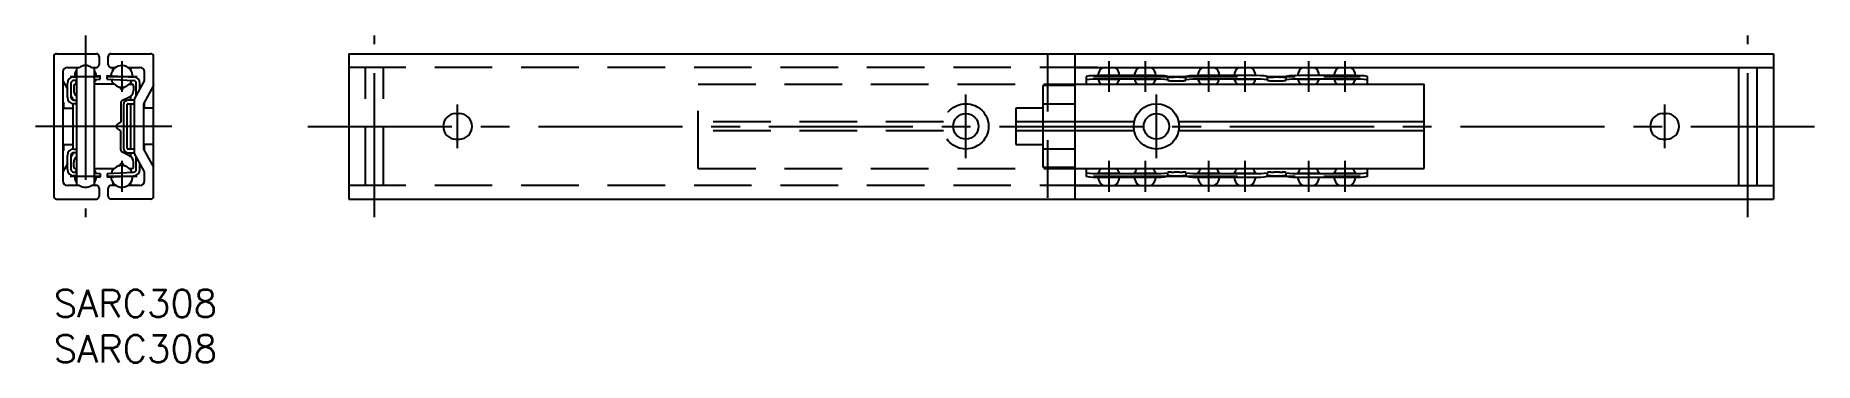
# Model space of a CAD drawing. Extents: x -2 to 194, y -8 to 28.
import ezdxf

# ---------------------------------------------------------------- set-up
doc = ezdxf.new("R2010")
doc.units = 0
doc.header["$LTSCALE"] = 0.5
doc.linetypes.add('CENTER', pattern=[50.8, 31.75, -6.35, 6.35, -6.35])
doc.linetypes.add('DASHED', pattern=[19.05, 12.7, -6.35])
for name, color, linetype in [('MSM_CENTER', 1, 'CENTER'), ('MSM_CONTINUOUS', 7, 'CONTINUOUS'), ('MSM_DASHED', 4, 'DASHED'), ('MSM_PART_NUMBER', 7, 'CONTINUOUS')]:
    doc.layers.add(name, color=color, linetype=linetype)
doc.styles.get("Standard").update_dxf_attribs({"font": 'txt.shx', "height": 3, "bigfont": 'bigfont.shx'})

# ---------------------------------------------------------------- blocks, each defined once
blk = doc.blocks.new('*U23')
at = {"layer": 'MSM_PART_NUMBER'}
blk.add_text('SARC308', height=3, dxfattribs=at).set_placement((0, -3))
blk = doc.blocks.new('*U24')
at = {"layer": 'MSM_PART_NUMBER'}
blk.add_text('SARC308', height=3, dxfattribs=at).set_placement((0, -8))

msp = doc.modelspace()

# ---------------------------------------------------------------- linework, layer by layer
at = {"layer": 'MSM_CENTER'}
for p, q in [((3.5, 28), (3.5, 8)), ((35.35, 8), (35.35, 28)), ((186.65, 8), (186.65, 28)), ((7.5, 25.2), (7.5, 21.8)), ((116.25, 25.2), (116.25, 21.8)), ((120.25, 25.2), (120.25, 21.8)), ((127.25, 25.2), (127.25, 21.8)), ((131.25, 25.2), (131.25, 21.8)), ((138.25, 25.2), (138.25, 21.8)), ((142.25, 25.2), (142.25, 21.8)), ((1.8, 23.5), (5.2, 23.5)), ((5.8, 23.5), (9.2, 23.5)), ((114.55, 23.5), (143.95, 23.5)), ((44.5, 15.6), (44.5, 20.4)), ((100.5, 14.5), (100.5, 21.5)), ((121.5, 14.5), (121.5, 21.5)), ((177.5, 15.6), (177.5, 20.4)), ((13, 18), (-2, 18)), ((28, 18), (194, 18)), ((7.5, 14.2), (7.5, 10.8)), ((116.25, 14.2), (116.25, 10.8)), ((120.25, 14.2), (120.25, 10.8)), ((127.25, 14.2), (127.25, 10.8)), ((131.25, 14.2), (131.25, 10.8)), ((138.25, 14.2), (138.25, 10.8)), ((142.25, 14.2), (142.25, 10.8)), ((1.8, 12.5), (5.2, 12.5)), ((5.8, 12.5), (9.2, 12.5)), ((114.55, 12.5), (143.95, 12.5))]:
    msp.add_line(p, q, dxfattribs=at)
at = {"layer": 'MSM_CONTINUOUS'}
for p, q in [((0, 25.7), (0, 10.3)), ((0.3, 26), (4.7, 26)), ((5, 25.7), (5, 24.8)), ((6, 24.8), (6, 25.7)), ((6.3, 26), (10.7, 26)), ((11, 10.3), (11, 25.7)), ((32.5, 26), (189.5, 26)), ((32.5, 26), (32.5, 10)), ((112.5, 26), (112.5, 10)), ((189.5, 26), (189.5, 10)), ((1, 24), (1, 12)), ((1.5, 24.5), (2.84, 24.5)), ((2.5, 24.5), (2.5, 11.5)), ((4.16, 24.5), (4.7, 24.5)), ((4.5, 11.5), (4.5, 24.5)), ((4.5, 23.56), (5.1, 23.59)), ((5.12, 23.19), (5.1, 23.59)), ((5.88, 23.19), (5.9, 23.59)), ((5.9, 23.59), (8.84, 23.43)), ((6.3, 24.5), (6.84, 24.5)), ((6.5, 24.16), (6.5, 24.5)), ((8.16, 24.5), (9.5, 24.5)), ((8.5, 24.16), (8.5, 24.5)), ((10, 23), (10, 24)), ((112.5, 24.5), (189.5, 24.5)), ((121.25, 23.59), (115.25, 23.59)), ((132.25, 23.59), (126.25, 23.59)), ((143.25, 23.59), (137.25, 23.59)), ((185.65, 24.5), (185.65, 11.5)), ((187.65, 24.5), (187.65, 11.5)), ((1, 23), (1.5, 22.09)), ((1.5, 21.2), (1.5, 22.74)), ((1.9, 22.74), (1.9, 21.2)), ((2.16, 23.43), (2.5, 23.45)), ((2.5, 23.05), (2.18, 23.04)), ((2.2, 22.45), (2.2, 21.95)), ((2.5, 22.65), (2.4, 22.65)), ((4.5, 23.16), (5.12, 23.19)), ((6.65, 22.65), (4.5, 22.65)), ((5.88, 23.19), (8.82, 23.04)), ((6.5, 22.84), (6.5, 22.65)), ((8.35, 22.65), (8.6, 22.65)), ((8.5, 22.65), (8.5, 22.84)), ((8.8, 22.45), (8.8, 21.95)), ((8.9, 21), (10, 23)), ((9.1, 21.36), (9.1, 22.74)), ((9.5, 22.09), (9.5, 22.74)), ((11, 22.5), (9.9, 20.5)), ((112.5, 22.5), (109, 22.5)), ((109, 22.5), (109, 13.5)), ((112.5, 22.65), (151, 22.65)), ((113.75, 23.51), (113.75, 22.65)), ((121.25, 23.19), (115.25, 23.19)), ((122.75, 23.07), (122.75, 23.51)), ((124.05, 23.43), (123.45, 23.43)), ((123.45, 23.03), (124.05, 23.03)), ((124.75, 23.07), (124.75, 23.51)), ((132.25, 23.19), (126.25, 23.19)), ((133.75, 23.07), (133.75, 23.51)), ((135.05, 23.43), (134.45, 23.43)), ((134.45, 23.03), (135.05, 23.03)), ((135.75, 23.51), (135.75, 23.07)), ((143.25, 23.19), (137.25, 23.19)), ((144.75, 22.65), (144.75, 23.51)), ((151, 13.35), (151, 22.65)), ((1, 20.68), (1.1, 20.5)), ((1, 20), (2.1, 20)), ((1.1, 20), (1.1, 20.5)), ((1.9, 21.36), (2.1, 21)), ((2.1, 21), (2.1, 20.92)), ((2.1, 20.51), (2.1, 15.49)), ((2.2, 20.9), (2.5, 20.9)), ((2.5, 20.5), (2.2, 20.5)), ((7.4, 20.58), (7.4, 18.5)), ((8.35, 21.23), (7.57, 20.85)), ((7.7, 20.4), (7.7, 15.6)), ((8.1, 15.6), (8.1, 20.4)), ((8.8, 20.9), (8.2, 20.9)), ((8.2, 20.5), (8.8, 20.5)), ((8.5, 20.9), (8.5, 21.32)), ((8.5, 15.5), (8.5, 20.5)), ((8.9, 20.51), (8.8, 20.5)), ((8.9, 15), (8.9, 21)), ((9.9, 20.5), (9.9, 15.5)), ((11, 20), (9.9, 20)), ((10, 20), (10, 20.68)), ((106, 20), (106, 16)), ((109, 20), (106, 20)), ((109, 20.5), (112.5, 20.5)), ((7.4, 18.5), (7.01, 18.25)), ((7.4, 17.5), (7.01, 17.75)), ((44.3, 19.4), (44.7, 19.4)), ((119.05, 18.5), (112.5, 18.5)), ((151, 18.5), (123.95, 18.5)), ((177.3, 19.4), (177.7, 19.4)), ((1, 16), (2.1, 16)), ((1.1, 15.5), (1.1, 16)), ((7.4, 15.42), (7.4, 17.5)), ((11, 16), (9.9, 16)), ((10, 15.32), (10, 16)), ((44.3, 16.6), (44.7, 16.6)), ((106, 16), (109, 16)), ((119.05, 17.5), (112.5, 17.5)), ((151, 17.5), (123.95, 17.5)), ((177.3, 16.6), (177.7, 16.6)), ((1.1, 15.5), (1, 15.32)), ((1.5, 13.91), (1, 13)), ((1.5, 13.26), (1.5, 14.8)), ((2.1, 15), (1.9, 14.64)), ((1.9, 14.8), (1.9, 13.26)), ((2.1, 15.08), (2.1, 15)), ((2.2, 15.5), (2.5, 15.5)), ((2.5, 15.1), (2.2, 15.1)), ((2.2, 13.55), (2.2, 14.05)), ((8.35, 14.77), (7.57, 15.15)), ((8.8, 15.5), (8.2, 15.5)), ((8.2, 15.1), (8.8, 15.1)), ((8.5, 14.68), (8.5, 15.1)), ((8.8, 15.5), (8.9, 15.49)), ((8.8, 13.55), (8.8, 14.05)), ((10, 13), (8.9, 15)), ((9.1, 13.26), (9.1, 14.64)), ((9.5, 13.26), (9.5, 13.91)), ((9.9, 15.5), (11, 13.5)), ((112.5, 15.5), (109, 15.5)), ((2.5, 12.55), (2.16, 12.57)), ((2.18, 12.96), (2.5, 12.95)), ((2.4, 13.35), (2.5, 13.35)), ((4.5, 13.35), (6.65, 13.35)), ((4.5, 12.84), (5.12, 12.81)), ((4.5, 12.44), (5.1, 12.41)), ((5.12, 12.81), (5.1, 12.41)), ((5.88, 12.81), (8.82, 12.96)), ((5.88, 12.81), (5.9, 12.41)), ((5.9, 12.41), (8.84, 12.57)), ((6.5, 13.35), (6.5, 13.16)), ((6.5, 11.84), (6.5, 11.5)), ((8.35, 13.35), (8.6, 13.35)), ((8.5, 13.16), (8.5, 13.35)), ((8.5, 11.5), (8.5, 11.84)), ((10, 12), (10, 13)), ((109, 13.5), (112.5, 13.5)), ((112.5, 13.35), (151, 13.35)), ((113.75, 13.35), (113.75, 12.49)), ((115.25, 12.81), (121.25, 12.81)), ((115.25, 12.41), (121.25, 12.41)), ((122.75, 12.49), (122.75, 12.93)), ((124.05, 12.97), (123.45, 12.97)), ((123.45, 12.57), (124.05, 12.57)), ((124.75, 12.93), (124.75, 12.49)), ((126.25, 12.81), (132.25, 12.81)), ((126.25, 12.41), (132.25, 12.41)), ((133.75, 12.49), (133.75, 12.93)), ((135.05, 12.97), (134.45, 12.97)), ((134.45, 12.57), (135.05, 12.57)), ((135.75, 12.93), (135.75, 12.49)), ((137.25, 12.81), (143.25, 12.81)), ((137.25, 12.41), (143.25, 12.41)), ((144.75, 12.49), (144.75, 13.35)), ((0.3, 10), (4.7, 10)), ((2.84, 11.5), (1.5, 11.5)), ((4.7, 11.5), (4.16, 11.5)), ((5, 11.2), (5, 10.3)), ((6, 10.3), (6, 11.2)), ((6.84, 11.5), (6.3, 11.5)), ((10.7, 10), (6.3, 10)), ((9.5, 11.5), (8.16, 11.5)), ((32.5, 10), (189.5, 10)), ((112.5, 11.5), (189.5, 11.5))]:
    msp.add_line(p, q, dxfattribs=at)
for centre, radius in [((121.5, 18), 2.5), ((100.5, 18), 1.4), ((121.5, 18), 1.4)]:
    msp.add_circle(centre, radius, dxfattribs=at)
for centre, radius, start, end in [((0.3, 25.7), 0.3, 90, 180), ((4.7, 25.7), 0.3, 0, 90), ((6.3, 25.7), 0.3, 90, 180), ((10.7, 25.7), 0.3, 0, 90), ((1.5, 24), 0.5, 90, 180), ((3.5, 23.5), 1.2, 146.4427, 182.7704), ((3.5, 23.5), 1.2, 56.4426, 123.5574), ((3.5, 23.5), 1.2, 3.2296, 33.5573), ((4.7, 24.8), 0.3, 270, 0), ((6.3, 24.8), 0.3, 180, 270), ((7.5, 23.5), 1.2, 357.2296, 176.7704), ((9.5, 24), 0.5, 0, 90), ((114.88, 16.36), 7.23, 87.0366, 98.9552), ((116.25, 23.5), 1.2, 123.5573, 175.404), ((116.25, 23.5), 1.2, 4.2374, 56.4427), ((120.25, 23.5), 1.2, 123.5573, 175.7626), ((120.25, 23.5), 1.2, 4.596, 56.4427), ((121.62, 16.36), 7.23, 81.0448, 92.9634), ((125.88, 16.36), 7.23, 87.0366, 98.9552), ((127.25, 23.5), 1.2, 123.5573, 175.404), ((127.25, 23.5), 1.2, 4.2374, 56.4427), ((131.25, 23.5), 1.2, 123.5573, 175.7626), ((131.25, 23.5), 1.2, 4.596, 56.4427), ((132.62, 16.36), 7.23, 81.0448, 92.9634), ((136.88, 16.36), 7.23, 87.0366, 98.9552), ((138.25, 23.5), 1.2, 123.5573, 175.404), ((138.25, 23.5), 1.2, 4.2374, 56.4427), ((142.25, 23.5), 1.2, 123.5573, 175.7626), ((142.25, 23.5), 1.2, 4.596, 56.4427), ((143.62, 16.36), 7.23, 81.0448, 92.9634), ((2.2, 22.74), 0.7, 93, 180), ((2.2, 22.74), 0.3, 93, 180), ((2.4, 22.45), 0.2, 90, 180), ((3, 21.95), 0.8, 180, 231.3178), ((3.5, 23.5), 1.2, 202.2279, 213.5573), ((3.5, 23.5), 1.2, 326.4427, 343.7721), ((7.5, 23.5), 1.2, 196.2277, 337.7721), ((7.13, 22.15), 0.2, 22.0243, 74.6411), ((7.5, 22.3), 0.2, 202.0243, 337.9757), ((7.87, 22.15), 0.2, 105.3589, 157.9757), ((8, 21.95), 0.8, 296, 0), ((8.6, 22.45), 0.2, 0, 90), ((8.8, 22.74), 0.3, 0, 87), ((8.8, 22.74), 0.7, 0, 87), ((114.88, 15.97), 7.23, 87.0366, 98.9552), ((115.07, 23.1), 0.00613, 147.0986, 189.0635), ((115.08, 23.11), 0.0186, 216.9984, 252.6425), ((115.13, 22.96), 0.168, 98.142, 110.4744), ((115.08, 23.1), 0.0179, 106.4416, 138.6837), ((115.14, 23.29), 0.205, 250.7995, 265.0642), ((115.29, 22.08), 1.06, 95.2778, 99.9407), ((116.25, 23.5), 1.2, 198.332, 225), ((115.69, 17.84), 5.32, 91.8436, 95.3896), ((116.23, 4.22), 18.94, 89.9275, 92.1281), ((116.27, 4.22), 18.94, 87.8719, 90.0725), ((116.81, 17.84), 5.32, 84.6104, 88.1564), ((116.25, 23.5), 1.2, 315, 341.668), ((117.21, 22.08), 1.06, 80.0593, 84.7222), ((117.36, 23.29), 0.205, 274.9358, 289.2005), ((117.37, 22.96), 0.168, 69.5256, 81.858), ((117.43, 23.1), 0.00802, 0.9825, 29.7675), ((117.42, 23.1), 0.0179, 41.3163, 73.5584), ((117.42, 23.11), 0.0174, 286.8301, 326.2762), ((119.07, 23.1), 0.00613, 147.0986, 189.0635), ((119.08, 23.11), 0.0186, 216.9984, 252.6425), ((119.13, 22.96), 0.168, 98.142, 110.4744), ((119.08, 23.1), 0.0179, 106.4416, 138.6837), ((119.14, 23.29), 0.205, 250.7995, 265.0642), ((119.29, 22.08), 1.06, 95.2778, 99.9407), ((120.25, 23.5), 1.2, 198.332, 225), ((119.69, 17.84), 5.32, 91.8436, 95.3896), ((120.23, 4.22), 18.94, 89.9275, 92.1281), ((120.27, 4.22), 18.94, 87.8719, 90.0725), ((120.81, 17.84), 5.32, 84.6104, 88.1564), ((120.25, 23.5), 1.2, 315, 341.668), ((121.62, 15.97), 7.23, 81.0448, 92.9634), ((121.21, 22.08), 1.06, 80.0593, 84.7222), ((121.36, 23.29), 0.205, 274.9358, 289.2005), ((121.37, 22.96), 0.168, 69.5256, 81.858), ((121.43, 23.1), 0.00802, 0.9825, 29.7675), ((121.42, 23.1), 0.0179, 41.3163, 73.5584), ((121.42, 23.11), 0.0174, 286.8301, 326.2762), ((123.05, 24.81), 1.38, 257.314, 272.6455), ((123.05, 24.41), 1.38, 257.314, 272.6455), ((123.6, 34.62), 11.2, 267.5106, 269.2169), ((123.43, 33.94), 10.91, 268.3655, 270.1154), ((123.9, 34.62), 11.19, 270.7831, 272.4894), ((124.07, 33.96), 10.93, 269.8858, 271.6333), ((124.45, 24.81), 1.38, 267.3545, 282.686), ((124.45, 24.41), 1.38, 267.3545, 282.686), ((125.88, 15.97), 7.23, 87.0366, 98.9552), ((126.07, 23.1), 0.00613, 147.0986, 189.0635), ((126.08, 23.11), 0.0186, 216.9984, 252.6425), ((126.13, 22.96), 0.168, 98.142, 110.4744), ((126.08, 23.1), 0.0179, 106.4416, 138.6837), ((126.14, 23.29), 0.205, 250.7995, 265.0642), ((126.29, 22.08), 1.06, 95.2778, 99.9407), ((127.25, 23.5), 1.2, 198.332, 225), ((126.69, 17.84), 5.32, 91.8436, 95.3896), ((127.23, 4.22), 18.94, 89.9275, 92.1281), ((127.27, 4.22), 18.94, 87.8719, 90.0725), ((127.81, 17.84), 5.32, 84.6104, 88.1564), ((127.25, 23.5), 1.2, 315, 341.668), ((128.21, 22.08), 1.06, 80.0593, 84.7222), ((128.36, 23.29), 0.205, 274.9358, 289.2005), ((128.37, 22.96), 0.168, 69.5256, 81.858), ((128.43, 23.1), 0.00802, 0.9825, 29.7675), ((128.42, 23.1), 0.0179, 41.3163, 73.5584), ((128.42, 23.11), 0.0174, 286.8301, 326.2762), ((130.07, 23.1), 0.00613, 147.0986, 189.0635), ((130.08, 23.11), 0.0186, 216.9984, 252.6425), ((130.13, 22.96), 0.168, 98.142, 110.4744), ((130.08, 23.1), 0.0179, 106.4416, 138.6837), ((130.14, 23.29), 0.205, 250.7995, 265.0642), ((130.29, 22.08), 1.06, 95.2778, 99.9407), ((131.25, 23.5), 1.2, 198.332, 225), ((130.69, 17.84), 5.32, 91.8436, 95.3896), ((131.23, 4.22), 18.94, 89.9275, 92.1281), ((131.27, 4.22), 18.94, 87.8719, 90.0725), ((131.81, 17.84), 5.32, 84.6104, 88.1564), ((131.25, 23.5), 1.2, 315, 341.668), ((132.62, 15.97), 7.23, 81.0448, 92.9634), ((132.21, 22.08), 1.06, 80.0593, 84.7222), ((132.36, 23.29), 0.205, 274.9358, 289.2005), ((132.37, 22.96), 0.168, 69.5256, 81.858), ((132.43, 23.1), 0.00802, 0.9825, 29.7675), ((132.42, 23.1), 0.0179, 41.3163, 73.5584), ((132.42, 23.11), 0.0174, 286.8301, 326.2762), ((134.05, 24.81), 1.38, 257.314, 272.6455), ((134.05, 24.41), 1.38, 257.314, 272.6455), ((134.6, 34.62), 11.2, 267.5106, 269.2169), ((134.43, 33.94), 10.91, 268.3655, 270.1154), ((134.9, 34.62), 11.19, 270.7831, 272.4894), ((135.07, 33.96), 10.93, 269.8858, 271.6333), ((135.45, 24.81), 1.38, 267.3545, 282.686), ((135.45, 24.41), 1.38, 267.3545, 282.686), ((136.88, 15.97), 7.23, 87.0366, 98.9552), ((137.07, 23.1), 0.00613, 147.0986, 189.0635), ((137.08, 23.11), 0.0186, 216.9984, 252.6425), ((137.13, 22.96), 0.168, 98.142, 110.4744), ((137.08, 23.1), 0.0179, 106.4416, 138.6837), ((137.14, 23.29), 0.205, 250.7995, 265.0642), ((137.29, 22.08), 1.06, 95.2778, 99.9407), ((138.25, 23.5), 1.2, 198.332, 225), ((137.69, 17.84), 5.32, 91.8436, 95.3896), ((138.23, 4.22), 18.94, 89.9275, 92.1281), ((138.27, 4.22), 18.94, 87.8719, 90.0725), ((138.81, 17.84), 5.32, 84.6104, 88.1564), ((138.25, 23.5), 1.2, 315, 341.668), ((139.21, 22.08), 1.06, 80.0593, 84.7222), ((139.36, 23.29), 0.205, 274.9358, 289.2005), ((139.37, 22.96), 0.168, 69.5256, 81.858), ((139.43, 23.1), 0.00802, 0.9825, 29.7675), ((139.42, 23.1), 0.0179, 41.3163, 73.5584), ((139.42, 23.11), 0.0174, 286.8301, 326.2762), ((141.07, 23.1), 0.00613, 147.0986, 189.0635), ((141.08, 23.11), 0.0186, 216.9984, 252.6425), ((141.13, 22.96), 0.168, 98.142, 110.4744), ((141.08, 23.1), 0.0179, 106.4416, 138.6837), ((141.14, 23.29), 0.205, 250.7995, 265.0642), ((141.29, 22.08), 1.06, 95.2778, 99.9407), ((142.25, 23.5), 1.2, 198.332, 225), ((141.69, 17.84), 5.32, 91.8436, 95.3896), ((142.23, 4.22), 18.94, 89.9275, 92.1281), ((142.27, 4.22), 18.94, 87.8719, 90.0725), ((142.81, 17.84), 5.32, 84.6104, 88.1564), ((142.25, 23.5), 1.2, 315, 341.668), ((143.62, 15.97), 7.23, 81.0448, 92.9634), ((143.21, 22.08), 1.06, 80.0593, 84.7222), ((143.36, 23.29), 0.205, 274.9358, 289.2005), ((143.37, 22.96), 0.168, 69.5256, 81.858), ((143.43, 23.1), 0.00802, 0.9825, 29.7675), ((143.42, 23.1), 0.0179, 41.3163, 73.5584), ((143.42, 23.11), 0.0174, 286.8301, 326.2762), ((2.2, 21.2), 0.7, 180, 270), ((2.2, 21.2), 0.3, 180, 270), ((7.7, 20.58), 0.3, 116, 180), ((8.2, 20.4), 0.5, 90, 180), ((8.2, 20.4), 0.1, 90, 180), ((8.8, 21.2), 0.3, 270, 289.4712), ((7.17, 18), 0.3, 122.0054, 237.9952), ((44.3, 18), 1.4, 90, 270), ((44.7, 18), 1.4, 270, 90), ((177.3, 18), 1.4, 90, 270), ((177.7, 18), 1.4, 270, 90), ((2.2, 14.8), 0.7, 90, 180), ((2.2, 14.8), 0.3, 90, 180), ((3, 14.05), 0.8, 128.6822, 180), ((7.13, 13.85), 0.2, 285.3589, 337.9757), ((7.5, 13.7), 0.2, 22.0243, 157.9757), ((7.7, 15.42), 0.3, 180, 244), ((7.87, 13.85), 0.2, 202.0243, 254.6411), ((8.2, 15.6), 0.5, 180, 270), ((8.2, 15.6), 0.1, 180, 270), ((8, 14.05), 0.8, 0, 64), ((8.8, 14.8), 0.3, 70.5288, 90), ((1.5, 12), 0.5, 180, 270), ((2.2, 13.26), 0.7, 180, 267), ((2.2, 13.26), 0.3, 180, 267), ((2.4, 13.55), 0.2, 180, 270), ((3.5, 12.5), 1.2, 177.2293, 213.5573), ((3.5, 12.5), 1.2, 146.4427, 157.7729), ((3.5, 12.5), 1.2, 16.2277, 33.5573), ((3.5, 12.5), 1.2, 326.4427, 356.7704), ((7.5, 12.5), 1.2, 183.2296, 2.7704), ((7.5, 12.5), 1.2, 22.2271, 163.7723), ((8.6, 13.55), 0.2, 270, 0), ((8.8, 13.26), 0.3, 273, 0), ((8.8, 13.26), 0.7, 273, 0), ((9.5, 12), 0.5, 270, 0), ((114.88, 20.03), 7.23, 261.0448, 272.9634), ((114.88, 19.64), 7.23, 261.0448, 272.9634), ((116.25, 12.5), 1.2, 184.596, 236.4427), ((115.07, 12.9), 0.0057, 162.2484, 213.9107), ((115.08, 12.88), 0.0213, 108.3733, 137.8705), ((115.14, 12.71), 0.205, 94.9358, 109.2005), ((115.08, 12.9), 0.0179, 221.3163, 253.5584), ((115.13, 13.04), 0.168, 249.5256, 261.858), ((116.25, 12.5), 1.2, 135, 161.668), ((115.29, 13.92), 1.06, 260.0593, 264.7222), ((115.69, 18.16), 5.32, 264.6104, 268.1564), ((116.23, 31.78), 18.94, 267.8719, 270.0725), ((116.27, 31.78), 18.94, 269.9275, 272.1281), ((116.25, 12.5), 1.2, 303.5573, 355.7626), ((116.81, 18.16), 5.32, 271.8436, 275.3896), ((116.25, 12.5), 1.2, 18.332, 45), ((117.21, 13.92), 1.06, 275.2778, 279.9407), ((117.36, 12.71), 0.205, 70.7995, 85.0642), ((117.37, 13.04), 0.168, 278.142, 290.4744), ((117.43, 12.9), 0.00632, 327.5055, 7.2995), ((117.42, 12.89), 0.0183, 36.2762, 72.7671), ((117.42, 12.9), 0.0179, 286.4416, 318.6837), ((120.25, 12.5), 1.2, 184.2374, 236.4427), ((119.07, 12.9), 0.0057, 162.2484, 213.9107), ((119.08, 12.88), 0.0213, 108.3733, 137.8705), ((119.14, 12.71), 0.205, 94.9358, 109.2005), ((119.08, 12.9), 0.0179, 221.3163, 253.5584), ((119.13, 13.04), 0.168, 249.5256, 261.858), ((120.25, 12.5), 1.2, 135, 161.668), ((119.29, 13.92), 1.06, 260.0593, 264.7222), ((119.69, 18.16), 5.32, 264.6104, 268.1564), ((120.23, 31.78), 18.94, 267.8719, 270.0725), ((120.27, 31.78), 18.94, 269.9275, 272.1281), ((120.25, 12.5), 1.2, 303.5573, 355.404), ((120.81, 18.16), 5.32, 271.8436, 275.3896), ((120.25, 12.5), 1.2, 18.332, 45), ((121.62, 20.03), 7.23, 267.0366, 278.9552), ((121.62, 19.64), 7.23, 267.0366, 278.9552), ((121.21, 13.92), 1.06, 275.2778, 279.9407), ((121.36, 12.71), 0.205, 70.7995, 85.0642), ((121.37, 13.04), 0.168, 278.142, 290.4744), ((121.43, 12.9), 0.00632, 327.5055, 7.2995), ((121.42, 12.89), 0.0183, 36.2762, 72.7671), ((121.42, 12.9), 0.0179, 286.4416, 318.6837), ((123.05, 11.59), 1.38, 87.3545, 102.686), ((123.05, 11.19), 1.38, 87.3545, 102.686), ((123.26, 14.58), 1.62, 264.8669, 276.6522), ((123.24, 14.19), 1.63, 265.7727, 277.4998), ((124.24, 14.65), 1.7, 263.6006, 274.8804), ((124.26, 14.25), 1.69, 262.707, 274.0206), ((124.45, 11.59), 1.38, 77.314, 92.6455), ((124.45, 11.19), 1.38, 77.314, 92.6455), ((125.88, 20.03), 7.23, 261.0448, 272.9634), ((125.88, 19.64), 7.23, 261.0448, 272.9634), ((127.25, 12.5), 1.2, 184.596, 236.4427), ((126.07, 12.9), 0.0057, 162.2484, 213.9107), ((126.08, 12.88), 0.0213, 108.3733, 137.8705), ((126.14, 12.71), 0.205, 94.9358, 109.2005), ((126.08, 12.9), 0.0179, 221.3163, 253.5584), ((126.13, 13.04), 0.168, 249.5256, 261.858), ((127.25, 12.5), 1.2, 135, 161.668), ((126.29, 13.92), 1.06, 260.0593, 264.7222), ((126.69, 18.16), 5.32, 264.6104, 268.1564), ((127.23, 31.78), 18.94, 267.8719, 270.0725), ((127.27, 31.78), 18.94, 269.9275, 272.1281), ((127.25, 12.5), 1.2, 303.5573, 355.7626), ((127.81, 18.16), 5.32, 271.8436, 275.3896), ((127.25, 12.5), 1.2, 18.332, 45), ((128.21, 13.92), 1.06, 275.2778, 279.9407), ((128.36, 12.71), 0.205, 70.7995, 85.0642), ((128.37, 13.04), 0.168, 278.142, 290.4744), ((128.43, 12.9), 0.00632, 327.5055, 7.2995), ((128.42, 12.89), 0.0183, 36.2762, 72.7671), ((128.42, 12.9), 0.0179, 286.4416, 318.6837), ((131.25, 12.5), 1.2, 184.2374, 236.4427), ((130.07, 12.9), 0.0057, 162.2484, 213.9107), ((130.08, 12.88), 0.0213, 108.3733, 137.8705), ((130.14, 12.71), 0.205, 94.9358, 109.2005), ((130.08, 12.9), 0.0179, 221.3163, 253.5584), ((130.13, 13.04), 0.168, 249.5256, 261.858), ((131.25, 12.5), 1.2, 135, 161.668), ((130.29, 13.92), 1.06, 260.0593, 264.7222), ((130.69, 18.16), 5.32, 264.6104, 268.1564), ((131.23, 31.78), 18.94, 267.8719, 270.0725), ((131.27, 31.78), 18.94, 269.9275, 272.1281), ((131.25, 12.5), 1.2, 303.5573, 355.404), ((131.81, 18.16), 5.32, 271.8436, 275.3896), ((131.25, 12.5), 1.2, 18.332, 45), ((132.62, 20.03), 7.23, 267.0366, 278.9552), ((132.62, 19.64), 7.23, 267.0366, 278.9552), ((132.21, 13.92), 1.06, 275.2778, 279.9407), ((132.36, 12.71), 0.205, 70.7995, 85.0642), ((132.37, 13.04), 0.168, 278.142, 290.4744), ((132.43, 12.9), 0.00632, 327.5055, 7.2995), ((132.42, 12.89), 0.0183, 36.2762, 72.7671), ((132.42, 12.9), 0.0179, 286.4416, 318.6837), ((134.05, 11.59), 1.38, 87.3545, 102.686), ((134.05, 11.19), 1.38, 87.3545, 102.686), ((134.26, 14.58), 1.62, 264.8669, 276.6522), ((134.24, 14.19), 1.63, 265.7727, 277.4998), ((135.24, 14.65), 1.7, 263.6006, 274.8804), ((135.26, 14.25), 1.69, 262.707, 274.0206), ((135.45, 11.59), 1.38, 77.314, 92.6455), ((135.45, 11.19), 1.38, 77.314, 92.6455), ((136.88, 20.03), 7.23, 261.0448, 272.9634), ((136.88, 19.64), 7.23, 261.0448, 272.9634), ((138.25, 12.5), 1.2, 184.596, 236.4427), ((137.07, 12.9), 0.0057, 162.2484, 213.9107), ((137.08, 12.88), 0.0213, 108.3733, 137.8705), ((137.14, 12.71), 0.205, 94.9358, 109.2005), ((137.08, 12.9), 0.0179, 221.3163, 253.5584), ((137.13, 13.04), 0.168, 249.5256, 261.858), ((138.25, 12.5), 1.2, 135, 161.668), ((137.29, 13.92), 1.06, 260.0593, 264.7222), ((137.69, 18.16), 5.32, 264.6104, 268.1564), ((138.23, 31.78), 18.94, 267.8719, 270.0725), ((138.27, 31.78), 18.94, 269.9275, 272.1281), ((138.25, 12.5), 1.2, 303.5573, 355.7626), ((138.81, 18.16), 5.32, 271.8436, 275.3896), ((138.25, 12.5), 1.2, 18.332, 45), ((139.21, 13.92), 1.06, 275.2778, 279.9407), ((139.36, 12.71), 0.205, 70.7995, 85.0642), ((139.37, 13.04), 0.168, 278.142, 290.4744), ((139.43, 12.9), 0.00632, 327.5055, 7.2995), ((139.42, 12.89), 0.0183, 36.2762, 72.7671), ((139.42, 12.9), 0.0179, 286.4416, 318.6837), ((142.25, 12.5), 1.2, 184.2374, 236.4427), ((141.07, 12.9), 0.0057, 162.2484, 213.9107), ((141.08, 12.88), 0.0213, 108.3733, 137.8705), ((141.14, 12.71), 0.205, 94.9358, 109.2005), ((141.08, 12.9), 0.0179, 221.3163, 253.5584), ((141.13, 13.04), 0.168, 249.5256, 261.858), ((142.25, 12.5), 1.2, 135, 161.668), ((141.29, 13.92), 1.06, 260.0593, 264.7222), ((141.69, 18.16), 5.32, 264.6104, 268.1564), ((142.23, 31.78), 18.94, 267.8719, 270.0725), ((142.27, 31.78), 18.94, 269.9275, 272.1281), ((142.25, 12.5), 1.2, 303.5573, 355.404), ((142.81, 18.16), 5.32, 271.8436, 275.3896), ((142.25, 12.5), 1.2, 18.332, 45), ((143.62, 20.03), 7.23, 267.0366, 278.9552), ((143.62, 19.64), 7.23, 267.0366, 278.9552), ((143.21, 13.92), 1.06, 275.2778, 279.9407), ((143.36, 12.71), 0.205, 70.7995, 85.0642), ((143.37, 13.04), 0.168, 278.142, 290.4744), ((143.43, 12.9), 0.00632, 327.5055, 7.2995), ((143.42, 12.89), 0.0183, 36.2762, 72.7671), ((143.42, 12.9), 0.0179, 286.4416, 318.6837), ((0.3, 10.3), 0.3, 180, 270), ((3.5, 12.5), 1.2, 236.4427, 303.5573), ((4.7, 11.2), 0.3, 0, 90), ((4.7, 10.3), 0.3, 270, 0), ((6.3, 11.2), 0.3, 90, 180), ((6.3, 10.3), 0.3, 180, 270), ((10.7, 10.3), 0.3, 270, 0)]:
    msp.add_arc(centre, radius, start, end, dxfattribs=at)
at = {"layer": 'MSM_DASHED'}
for p, q in [((109.5, 26), (109.5, 10)), ((115, 24.5), (32.5, 24.5)), ((34.35, 11.5), (34.35, 24.5)), ((36.35, 11.5), (36.35, 24.5)), ((71, 13.35), (71, 22.65)), ((71, 22.65), (112.5, 22.65)), ((98.05, 18.5), (71, 18.5)), ((112.5, 18.5), (102.95, 18.5)), ((98.05, 17.5), (71, 17.5)), ((112.5, 17.5), (102.95, 17.5)), ((71, 13.35), (112.5, 13.35)), ((115, 11.5), (32.5, 11.5))]:
    msp.add_line(p, q, dxfattribs=at)
msp.add_circle((100.5, 18), 2.5, dxfattribs=at)

# ---------------------------------------------------------------- block references
at = {"layer": 'MSM_CONTINUOUS'}
for name in ['*U23', '*U24']:
    msp.add_blockref(name, (0, 0), dxfattribs=at)

doc.saveas('drawing.dxf')
